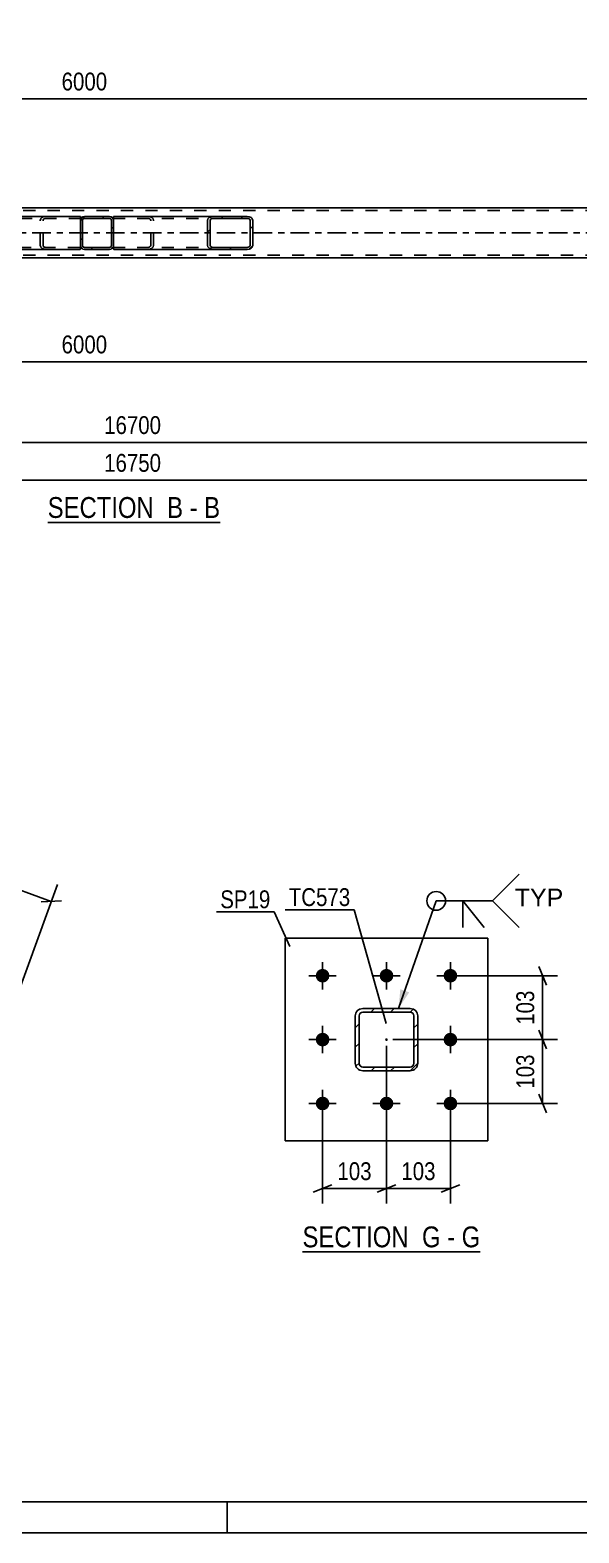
# Model space of a CAD drawing. Header units: millimetres. Extents: x -73 to 768, y -423 to 171.
# Drawn here: x 315.9 to 404, y -423.3 to -182.2 of the extents above; entities that cross this region are included whole.
import ezdxf

# ---------------------------------------------------------------- set-up
doc = ezdxf.new("R2010")
doc.units = ezdxf.units.MM
doc.linetypes.add('DXK_LINE_DOT2', pattern=[3.9198, 1.9599, -1.9599])
doc.linetypes.add('DXK_LINE_DOT3', pattern=[5.9187, 2.979, -0.9799, 0.9799, -0.9799])
doc.styles.add('Arial', font='ARIAL.TTF', dxfattribs={"height": 0.2})
doc.styles.add('Arial Narrow', font='ARIALN.TTF', dxfattribs={"height": 0.2})

# ---------------------------------------------------------------- blocks, each defined once
blk = doc.blocks.new('Unknown-761549890-1163')
at = {"color": 5, "linetype": 'Continuous'}
for p, q in [((-68.44, -418.29), (762.56, -418.29)), ((347.56, -423.29), (347.56, -418.29)), ((-73.44, -423.29), (767.56, -423.29))]:
    blk.add_line(p, q, dxfattribs=at)
blk = doc.blocks.new('Unknown-761549890-20 - 1450')
at = {"color": 6, "linetype": 'Continuous'}
blk.add_line((359.63, -378.21), (388.13, -378.21), dxfattribs=at)
at = {"color": 0, "linetype": 'Continuous'}
blk.add_wipeout([(377.74, -377.46), (377.74, -373.96), (359.63, -373.96), (359.63, -377.46)], dxfattribs=at)
at = {"color": 7, "linetype": 'Continuous', "style": 'Arial Narrow'}
blk.add_text('SECTION ', height=3.34, dxfattribs=at).set_placement((359.63, -377.46))
at = {"color": 0, "linetype": 'Continuous'}
blk.add_wipeout([(381.78, -377.46), (381.78, -373.96), (378.79, -373.96), (378.79, -377.46)], dxfattribs=at)
at = {"color": 7, "linetype": 'Continuous', "style": 'Arial Narrow'}
blk.add_text('G', height=3.34, dxfattribs=at).set_placement((378.79, -377.46))
at = {"color": 0, "linetype": 'Continuous'}
blk.add_wipeout([(384.1, -377.46), (384.1, -373.96), (382.83, -373.96), (382.83, -377.46)], dxfattribs=at)
at = {"color": 7, "linetype": 'Continuous', "style": 'Arial Narrow'}
blk.add_text('-', height=3.34, dxfattribs=at).set_placement((382.83, -377.46))
at = {"color": 0, "linetype": 'Continuous'}
blk.add_wipeout([(388.13, -377.46), (388.13, -373.96), (385.15, -373.96), (385.15, -377.46)], dxfattribs=at)
at = {"color": 7, "linetype": 'Continuous', "style": 'Arial Narrow'}
blk.add_text('G', height=3.34, dxfattribs=at).set_placement((385.15, -377.46))
blk = doc.blocks.new('Unknown-761549890-13 - 2618')
at = {"color": 6, "linetype": 'Continuous'}
blk.add_line((318.77, -261.19), (346.41, -261.19), dxfattribs=at)
at = {"color": 0, "linetype": 'Continuous'}
blk.add_wipeout([(336.87, -260.44), (336.87, -256.94), (318.77, -256.94), (318.77, -260.44)], dxfattribs=at)
at = {"color": 7, "linetype": 'Continuous', "style": 'Arial Narrow'}
blk.add_text('SECTION ', height=3.34, dxfattribs=at).set_placement((318.77, -260.44))
at = {"color": 0, "linetype": 'Continuous'}
blk.add_wipeout([(340.48, -260.44), (340.48, -256.94), (337.92, -256.94), (337.92, -260.44)], dxfattribs=at)
at = {"color": 7, "linetype": 'Continuous', "style": 'Arial Narrow'}
blk.add_text('B', height=3.34, dxfattribs=at).set_placement((337.92, -260.44))
at = {"color": 0, "linetype": 'Continuous'}
blk.add_wipeout([(342.81, -260.44), (342.81, -256.94), (341.53, -256.94), (341.53, -260.44)], dxfattribs=at)
at = {"color": 7, "linetype": 'Continuous', "style": 'Arial Narrow'}
blk.add_text('-', height=3.34, dxfattribs=at).set_placement((341.53, -260.44))
at = {"color": 0, "linetype": 'Continuous'}
blk.add_wipeout([(346.41, -260.44), (346.41, -256.94), (343.86, -256.94), (343.86, -260.44)], dxfattribs=at)
at = {"color": 7, "linetype": 'Continuous', "style": 'Arial Narrow'}
blk.add_text('B', height=3.34, dxfattribs=at).set_placement((343.86, -260.44))
blk = doc.blocks.new('Part-761549890-1524 - 1450')
at = {"color": 2, "linetype": 'Continuous'}
for p, q in [((356.85, -327.89), (356.85, -360.39)), ((356.85, -327.89), (389.35, -327.89)), ((389.35, -327.89), (389.35, -360.39)), ((389.35, -360.39), (356.85, -360.39))]:
    blk.add_line(p, q, dxfattribs=at)
blk = doc.blocks.new('Bolt-761549890-1465 - 1450')
at = {"linetype": 'Continuous'}
for points in [[(362.85, -332.79, -1), (362.85, -334.99, -1)], [(373.1, -332.79, -1), (373.1, -334.99, -1)], [(383.35, -332.79, -1), (383.35, -334.99, -1)], [(362.85, -343.04, -1), (362.85, -345.24, -1)], [(383.35, -343.04, -1), (383.35, -345.24, -1)], [(362.85, -353.29, -1), (362.85, -355.49, -1)], [(373.1, -353.29, -1), (373.1, -355.49, -1)], [(383.35, -353.29, -1), (383.35, -355.49, -1)]]:
    blk.add_hatch(color=1, dxfattribs=at).paths.add_polyline_path(points)
at = {"color": 1, "linetype": 'Continuous'}
for p, q in [((362.85, -336.09), (362.85, -331.69)), ((373.1, -336.09), (373.1, -331.69)), ((383.35, -336.09), (383.35, -331.69)), ((360.65, -333.89), (365.05, -333.89)), ((370.9, -333.89), (375.3, -333.89)), ((381.15, -333.89), (385.55, -333.89)), ((362.85, -346.34), (362.85, -341.94)), ((383.35, -346.34), (383.35, -341.94)), ((360.65, -344.14), (365.05, -344.14)), ((381.15, -344.14), (385.55, -344.14)), ((360.65, -354.39), (365.05, -354.39)), ((362.85, -356.59), (362.85, -352.19)), ((370.9, -354.39), (375.3, -354.39)), ((373.1, -356.59), (373.1, -352.19)), ((381.15, -354.39), (385.55, -354.39)), ((383.35, -356.59), (383.35, -352.19))]:
    blk.add_line(p, q, dxfattribs=at)
blk = doc.blocks.new('Part-761549890-1545 - 1450')
at = {"linetype": 'Continuous'}
h = blk.add_hatch(dxfattribs=at)
h.set_pattern_fill('', scale=0.7, style=0, pattern_type=0)
h.set_pattern_definition([(45, (376.9, -349.14), (-1.57154, 1.57154), [])])
h.paths.add_polyline_path([(369.3, -349.14), (376.9, -349.14), (377.36, -349.05), (377.75, -348.79), (378.01, -348.4), (378.1, -347.94), (378.1, -340.34), (378.01, -339.88), (377.75, -339.49), (377.36, -339.23), (376.9, -339.14), (369.3, -339.14), (368.84, -339.23), (368.45, -339.49), (368.19, -339.88), (368.1, -340.34), (368.1, -347.94), (368.19, -348.4), (368.45, -348.79), (368.84, -349.05)])
h.paths.add_polyline_path([(368.75, -348.17), (368.7, -347.94), (368.7, -340.34), (368.75, -340.11), (368.88, -339.92), (369.07, -339.79), (369.3, -339.74), (376.9, -339.74), (377.13, -339.79), (377.32, -339.92), (377.45, -340.11), (377.5, -340.34), (377.5, -347.94), (377.45, -348.17), (377.32, -348.36), (377.13, -348.49), (376.9, -348.54), (369.3, -348.54), (369.07, -348.49), (368.88, -348.36)])
blk.add_hatch(color=246, dxfattribs=at).paths.add_polyline_path([(373.1, -344.24, -1), (373.1, -344.04, -1)])
at = {"color": 7, "linetype": 'DXK_LINE_DOT2'}
for p, q in [((368.1, -340.34), (368.19, -339.88)), ((368.88, -339.92), (368.75, -340.11)), ((368.84, -339.23), (369.3, -339.14)), ((369.07, -339.79), (368.88, -339.92)), ((369.3, -339.74), (369.07, -339.79)), ((369.3, -339.14), (376.9, -339.14)), ((369.3, -339.74), (376.9, -339.74)), ((376.9, -339.14), (377.36, -339.23)), ((377.13, -339.79), (376.9, -339.74)), ((377.32, -339.92), (377.13, -339.79)), ((377.45, -340.11), (377.32, -339.92)), ((378.01, -339.88), (378.1, -340.34)), ((368.1, -347.94), (368.1, -340.34)), ((368.75, -340.11), (368.7, -340.34)), ((368.7, -340.34), (368.7, -347.94)), ((377.5, -340.34), (377.45, -340.11)), ((377.5, -347.94), (377.5, -340.34)), ((378.1, -347.94), (378.1, -340.34)), ((368.19, -348.4), (368.1, -347.94)), ((368.7, -347.94), (368.75, -348.17)), ((368.75, -348.17), (368.88, -348.36)), ((369.3, -349.14), (368.84, -349.05)), ((368.88, -348.36), (369.07, -348.49)), ((369.07, -348.49), (369.3, -348.54)), ((369.3, -348.54), (376.9, -348.54)), ((369.3, -349.14), (376.9, -349.14)), ((376.9, -348.54), (377.13, -348.49)), ((377.36, -349.05), (376.9, -349.14)), ((377.13, -348.49), (377.32, -348.36)), ((377.32, -348.36), (377.45, -348.17)), ((377.45, -348.17), (377.5, -347.94)), ((378.1, -347.94), (378.01, -348.4))]:
    blk.add_line(p, q, dxfattribs=at)
at = {"color": 2, "linetype": 'Continuous'}
for p, q in [((368.19, -339.88), (368.1, -340.34)), ((368.75, -340.11), (368.88, -339.92)), ((369.3, -339.14), (368.84, -339.23)), ((368.88, -339.92), (369.07, -339.79)), ((369.07, -339.79), (369.3, -339.74)), ((369.3, -339.14), (376.9, -339.14)), ((369.3, -339.74), (376.9, -339.74)), ((377.36, -339.23), (376.9, -339.14)), ((376.9, -339.74), (377.13, -339.79)), ((377.13, -339.79), (377.32, -339.92)), ((377.32, -339.92), (377.45, -340.11)), ((378.1, -340.34), (378.01, -339.88)), ((368.1, -347.94), (368.1, -340.34)), ((368.7, -340.34), (368.75, -340.11)), ((368.7, -347.94), (368.7, -340.34)), ((377.45, -340.11), (377.5, -340.34)), ((377.5, -347.94), (377.5, -340.34)), ((378.1, -347.94), (378.1, -340.34)), ((368.1, -347.94), (368.19, -348.4)), ((368.75, -348.17), (368.7, -347.94)), ((368.88, -348.36), (368.75, -348.17)), ((368.84, -349.05), (369.3, -349.14)), ((369.07, -348.49), (368.88, -348.36)), ((369.3, -348.54), (369.07, -348.49)), ((369.3, -348.54), (376.9, -348.54)), ((369.3, -349.14), (376.9, -349.14)), ((377.13, -348.49), (376.9, -348.54)), ((376.9, -349.14), (377.36, -349.05)), ((377.32, -348.36), (377.13, -348.49)), ((377.45, -348.17), (377.32, -348.36)), ((377.5, -347.94), (377.45, -348.17)), ((378.01, -348.4), (378.1, -347.94))]:
    blk.add_line(p, q, dxfattribs=at)
at = {"color": 7, "linetype": 'DXK_LINE_DOT3'}
blk.add_line((373.1, -344.14), (373.1, -344.14), dxfattribs=at)
at = {"color": 246, "linetype": 'DXK_LINE_DOT2'}
blk.add_line((373.1, -344.14), (373.1, -344.14), dxfattribs=at)
at = {"color": 246, "linetype": 'Continuous'}
blk.add_circle((373.1, -344.14), 0.1, dxfattribs=at)
at = {"color": 7, "linetype": 'DXK_LINE_DOT2'}
for centre, start, end in [((369.3, -340.34), 112.5, 157.5), ((376.9, -340.34), 22.5, 67.5), ((369.3, -347.94), 202.5, 247.5), ((376.9, -347.94), 292.5, 337.5)]:
    blk.add_arc(centre, 1.2, start, end, dxfattribs=at)
at = {"color": 2, "linetype": 'Continuous'}
for centre, start, end in [((369.3, -340.34), 112.5, 157.5), ((376.9, -340.34), 22.5, 67.5), ((369.3, -347.94), 202.5, 247.5), ((376.9, -347.94), 292.5, 337.5)]:
    blk.add_arc(centre, 1.2, start, end, dxfattribs=at)
blk = doc.blocks.new('Part-761549890-2636 - 2618')
at = {"color": 7, "linetype": 'DXK_LINE_DOT2'}
for p, q in [((665.66, -211.11), (44.02, -211.11)), ((665.66, -218.31), (44.02, -218.31))]:
    blk.add_line(p, q, dxfattribs=at)
at = {"color": 2, "linetype": 'Continuous'}
for p, q in [((444.66, -210.71), (208.66, -210.71)), ((660.86, -218.71), (44.02, -218.71))]:
    blk.add_line(p, q, dxfattribs=at)
at = {"color": 7, "linetype": 'DXK_LINE_DOT3'}
blk.add_line((44.02, -214.71), (665.66, -214.71), dxfattribs=at)
blk = doc.blocks.new('Part-761549890-2719 - 2618')
at = {"linetype": 'Continuous'}
h = blk.add_hatch(dxfattribs=at)
h.set_pattern_fill('', scale=0.7, style=0, pattern_type=0)
h.set_pattern_definition([(45, (351.105, -217.2981), (-1.57154, 1.57154), [])])
h.paths.add_polyline_path([(350.77, -217.35), (351.11, -217.3), (351.39, -217.16), (351.58, -216.95), (351.65, -216.71), (351.65, -212.71), (351.58, -212.46), (351.39, -212.25), (351.11, -212.12), (350.77, -212.07), (345.27, -212.07), (344.94, -212.12), (344.65, -212.25), (344.46, -212.46), (344.39, -212.71), (344.39, -216.71), (344.46, -216.95), (344.65, -217.16), (344.94, -217.3), (345.27, -217.35)])
h.paths.add_polyline_path([(345.11, -217), (344.96, -216.93), (344.87, -216.83), (344.83, -216.71), (344.83, -212.71), (344.87, -212.58), (344.96, -212.48), (345.11, -212.41), (345.27, -212.39), (350.77, -212.39), (350.94, -212.41), (351.08, -212.48), (351.17, -212.58), (351.21, -212.71), (351.21, -216.71), (351.17, -216.83), (351.08, -216.93), (350.94, -217), (350.77, -217.03), (345.27, -217.03)])
at = {"color": 2, "linetype": 'Continuous'}
for p, q in [((329.3, -212.08), (329.36, -212.07)), ((329.3, -212.08), (329.3, -212.71)), ((345.27, -212.07), (329.36, -212.07)), ((345.27, -212.07), (344.94, -212.12)), ((345.27, -212.07), (350.77, -212.07)), ((351.11, -212.12), (350.77, -212.07)), ((344.46, -212.46), (344.39, -212.71)), ((344.39, -216.71), (344.39, -212.71)), ((344.83, -212.71), (344.87, -212.58)), ((344.83, -216.71), (344.83, -212.71)), ((345.11, -212.41), (345.27, -212.39)), ((345.27, -212.39), (350.77, -212.39)), ((350.77, -212.39), (350.94, -212.41)), ((351.17, -212.58), (351.21, -212.71)), ((351.21, -216.71), (351.21, -212.71)), ((351.65, -212.71), (351.58, -212.46)), ((351.65, -216.71), (351.65, -212.71)), ((329.3, -217.3), (329.3, -216.71)), ((344.39, -216.71), (344.46, -216.95)), ((344.87, -216.83), (344.83, -216.71)), ((345.27, -217.03), (345.11, -217)), ((350.94, -217), (350.77, -217.03)), ((351.21, -216.71), (351.17, -216.83)), ((351.58, -216.95), (351.65, -216.71)), ((329.3, -217.34), (329.3, -217.3)), ((329.36, -217.35), (329.3, -217.34)), ((345.27, -217.35), (329.36, -217.35)), ((344.94, -217.3), (345.27, -217.35)), ((345.27, -217.03), (350.77, -217.03)), ((345.27, -217.35), (350.77, -217.35)), ((350.77, -217.35), (351.11, -217.3))]:
    blk.add_line(p, q, dxfattribs=at)
at = {"color": 7, "linetype": 'DXK_LINE_DOT2'}
for p, q in [((329.3, -212.4), (329.3, -212.08)), ((334.86, -212.07), (335.19, -212.12)), ((350.77, -212.07), (345.27, -212.07)), ((329.36, -212.39), (329.3, -212.4)), ((329.3, -217.16), (329.3, -212.71)), ((350.77, -212.39), (329.36, -212.39)), ((335.02, -212.41), (334.86, -212.39)), ((335.3, -212.71), (335.26, -212.58)), ((335.3, -216.71), (335.3, -212.71)), ((335.67, -212.46), (335.74, -212.71)), ((335.74, -216.71), (335.74, -212.71)), ((334.86, -217.03), (335.02, -217)), ((335.26, -216.83), (335.3, -216.71)), ((335.74, -216.71), (335.67, -216.95)), ((329.36, -217.03), (329.3, -217.02)), ((350.77, -217.03), (329.36, -217.03)), ((335.19, -217.3), (334.86, -217.35)), ((350.77, -217.35), (345.27, -217.35))]:
    blk.add_line(p, q, dxfattribs=at)
for centre, radius, start, end in [((334.99, -212.89), 0.802, 32.4365, 75.4619), ((334.92, -212.8), 0.401, 32.4365, 75.4619), ((334.92, -216.61), 0.401, 284.5381, 327.5635), ((334.99, -216.52), 0.802, 284.5381, 327.5635)]:
    blk.add_arc(centre, radius, start, end, dxfattribs=at)
at = {"color": 2, "linetype": 'Continuous'}
for centre, radius, start, end in [((345.14, -212.89), 0.802, 104.5381, 147.5635), ((350.9, -212.89), 0.802, 32.4365, 75.4619), ((345.21, -212.8), 0.401, 104.5381, 147.5635), ((350.84, -212.8), 0.401, 32.4365, 75.4619), ((345.14, -216.52), 0.802, 212.4365, 255.4619), ((345.21, -216.61), 0.401, 212.4365, 255.4619), ((350.84, -216.61), 0.401, 284.5381, 327.5635), ((350.9, -216.52), 0.802, 284.5381, 327.5635)]:
    blk.add_arc(centre, radius, start, end, dxfattribs=at)
blk = doc.blocks.new('Part-761549890-2727 - 2618')
at = {"linetype": 'Continuous'}
h = blk.add_hatch(dxfattribs=at)
h.set_pattern_fill('', scale=0.7, style=0, pattern_type=0)
h.set_pattern_definition([(45, (328.9022, -217.2981), (-1.57154, 1.57154), [])])
h.paths.add_polyline_path([(328.66, -217.35), (328.9, -217.3), (329.11, -217.16), (329.25, -216.95), (329.3, -216.71), (329.3, -212.71), (329.25, -212.46), (329.11, -212.25), (328.9, -212.12), (328.66, -212.07), (324.66, -212.07), (324.41, -212.12), (324.2, -212.25), (324.07, -212.46), (324.02, -212.71), (324.02, -216.71), (324.07, -216.95), (324.2, -217.16), (324.41, -217.3), (324.66, -217.35)])
h.paths.add_polyline_path([(324.53, -217), (324.43, -216.93), (324.36, -216.83), (324.34, -216.71), (324.34, -212.71), (324.36, -212.58), (324.43, -212.48), (324.53, -212.41), (324.66, -212.39), (328.66, -212.39), (328.78, -212.41), (328.88, -212.48), (328.95, -212.58), (328.98, -212.71), (328.98, -216.71), (328.95, -216.83), (328.88, -216.93), (328.78, -217), (328.66, -217.03), (324.66, -217.03)])
at = {"color": 7, "linetype": 'DXK_LINE_DOT2'}
for p, q in [((324.41, -212.12), (324.66, -212.07)), ((324.66, -212.07), (328.66, -212.07)), ((328.66, -212.07), (328.9, -212.12)), ((324.02, -212.71), (324.07, -212.46)), ((324.02, -216.71), (324.02, -212.71)), ((324.36, -212.58), (324.34, -212.71)), ((324.34, -216.71), (324.34, -212.71)), ((324.66, -212.39), (324.53, -212.41)), ((324.66, -212.39), (328.66, -212.39)), ((328.78, -212.41), (328.66, -212.39)), ((328.98, -212.71), (328.95, -212.58)), ((328.98, -216.71), (328.98, -212.71)), ((329.25, -212.46), (329.3, -212.71)), ((329.3, -216.71), (329.3, -212.71)), ((324.07, -216.95), (324.02, -216.71)), ((324.34, -216.71), (324.36, -216.83)), ((324.53, -217), (324.66, -217.03)), ((328.66, -217.03), (328.78, -217)), ((328.95, -216.83), (328.98, -216.71)), ((329.3, -216.71), (329.25, -216.95)), ((324.66, -217.35), (324.41, -217.3)), ((324.66, -217.03), (328.66, -217.03)), ((324.66, -217.35), (328.66, -217.35)), ((328.9, -217.3), (328.66, -217.35))]:
    blk.add_line(p, q, dxfattribs=at)
at = {"color": 2, "linetype": 'Continuous'}
for p, q in [((324.66, -212.07), (324.41, -212.12)), ((324.66, -212.07), (328.66, -212.07)), ((328.9, -212.12), (328.66, -212.07)), ((324.07, -212.46), (324.02, -212.71)), ((324.02, -216.71), (324.02, -212.71)), ((324.34, -212.71), (324.36, -212.58)), ((324.34, -216.71), (324.34, -212.71)), ((324.53, -212.41), (324.66, -212.39)), ((324.66, -212.39), (328.66, -212.39)), ((328.66, -212.39), (328.78, -212.41)), ((328.95, -212.58), (328.98, -212.71)), ((328.98, -216.71), (328.98, -212.71)), ((329.3, -212.71), (329.25, -212.46)), ((329.3, -216.71), (329.3, -212.71)), ((324.02, -216.71), (324.07, -216.95)), ((324.36, -216.83), (324.34, -216.71)), ((324.66, -217.03), (324.53, -217)), ((328.78, -217), (328.66, -217.03)), ((328.98, -216.71), (328.95, -216.83)), ((329.25, -216.95), (329.3, -216.71)), ((324.41, -217.3), (324.66, -217.35)), ((324.66, -217.03), (328.66, -217.03)), ((324.66, -217.35), (328.66, -217.35)), ((328.66, -217.35), (328.9, -217.3))]:
    blk.add_line(p, q, dxfattribs=at)
at = {"color": 7, "linetype": 'DXK_LINE_DOT2'}
for centre, radius, start, end in [((324.66, -212.71), 0.64, 112.5, 157.5), ((328.66, -212.71), 0.64, 22.5, 67.5), ((324.66, -212.71), 0.32, 112.5, 157.5), ((328.66, -212.71), 0.32, 22.5, 67.5), ((324.66, -216.71), 0.64, 202.5, 247.5), ((324.66, -216.71), 0.32, 202.5, 247.5), ((328.66, -216.71), 0.32, 292.5, 337.5), ((328.66, -216.71), 0.64, 292.5, 337.5)]:
    blk.add_arc(centre, radius, start, end, dxfattribs=at)
at = {"color": 2, "linetype": 'Continuous'}
for centre, radius, start, end in [((324.66, -212.71), 0.64, 112.5, 157.5), ((328.66, -212.71), 0.64, 22.5, 67.5), ((324.66, -212.71), 0.32, 112.5, 157.5), ((328.66, -212.71), 0.32, 22.5, 67.5), ((324.66, -216.71), 0.64, 202.5, 247.5), ((324.66, -216.71), 0.32, 202.5, 247.5), ((328.66, -216.71), 0.32, 292.5, 337.5), ((328.66, -216.71), 0.64, 292.5, 337.5)]:
    blk.add_arc(centre, radius, start, end, dxfattribs=at)
blk = doc.blocks.new('Part-761549890-2744 - 2618')
at = {"linetype": 'Continuous'}
h = blk.add_hatch(dxfattribs=at)
h.set_pattern_fill('', scale=0.7, style=0, pattern_type=0)
h.set_pattern_definition([(45, (308.3776, -217.2981), (-1.57154, 1.57154), [])])
h.paths.add_polyline_path([(308.04, -217.35), (308.38, -217.3), (308.66, -217.16), (308.85, -216.95), (308.92, -216.71), (308.92, -212.71), (308.85, -212.46), (308.66, -212.25), (308.38, -212.12), (308.04, -212.07), (302.55, -212.07), (302.21, -212.12), (301.92, -212.25), (301.73, -212.46), (301.67, -212.71), (301.67, -216.71), (301.73, -216.95), (301.92, -217.16), (302.21, -217.3), (302.55, -217.35)])
h.paths.add_polyline_path([(302.38, -217), (302.24, -216.93), (302.14, -216.83), (302.11, -216.71), (302.11, -212.71), (302.14, -212.58), (302.24, -212.48), (302.38, -212.41), (302.55, -212.39), (308.04, -212.39), (308.21, -212.41), (308.35, -212.48), (308.45, -212.58), (308.48, -212.71), (308.48, -216.71), (308.45, -216.83), (308.35, -216.93), (308.21, -217), (308.04, -217.03), (302.55, -217.03)])
at = {"color": 2, "linetype": 'Continuous'}
for p, q in [((302.55, -212.07), (302.21, -212.12)), ((302.55, -212.07), (308.04, -212.07)), ((323.95, -212.07), (308.04, -212.07)), ((308.38, -212.12), (308.04, -212.07)), ((323.95, -212.07), (324.02, -212.08)), ((324.02, -212.08), (324.02, -212.12)), ((324.02, -212.12), (324.02, -212.25)), ((301.73, -212.46), (301.67, -212.71)), ((301.67, -216.71), (301.67, -212.71)), ((302.11, -212.71), (302.14, -212.58)), ((302.11, -216.71), (302.11, -212.71)), ((302.38, -212.41), (302.55, -212.39)), ((302.55, -212.39), (308.04, -212.39)), ((308.04, -212.39), (308.21, -212.41)), ((308.45, -212.58), (308.48, -212.71)), ((308.48, -216.71), (308.48, -212.71)), ((308.92, -212.71), (308.85, -212.46)), ((308.92, -216.71), (308.92, -212.71)), ((324.02, -212.25), (324.02, -212.71)), ((301.67, -216.71), (301.73, -216.95)), ((302.14, -216.83), (302.11, -216.71)), ((302.55, -217.03), (302.38, -217)), ((308.21, -217), (308.04, -217.03)), ((308.48, -216.71), (308.45, -216.83)), ((308.85, -216.95), (308.92, -216.71)), ((324.02, -217.34), (324.02, -216.71)), ((302.21, -217.3), (302.55, -217.35)), ((302.55, -217.03), (308.04, -217.03)), ((302.55, -217.35), (308.04, -217.35)), ((308.04, -217.35), (308.38, -217.3)), ((323.95, -217.35), (308.04, -217.35)), ((323.95, -217.35), (324.02, -217.34))]:
    blk.add_line(p, q, dxfattribs=at)
at = {"color": 7, "linetype": 'DXK_LINE_DOT2'}
for p, q in [((308.04, -212.07), (302.55, -212.07)), ((318.12, -212.12), (318.46, -212.07)), ((324.02, -212.08), (324.02, -212.08)), ((302.55, -212.39), (323.95, -212.39)), ((317.58, -212.71), (317.65, -212.46)), ((317.58, -216.71), (317.58, -212.71)), ((318.05, -212.58), (318.02, -212.71)), ((318.02, -216.71), (318.02, -212.71)), ((318.46, -212.39), (318.29, -212.41)), ((323.95, -212.39), (324.02, -212.4)), ((324.02, -212.25), (324.02, -212.4)), ((324.02, -216.71), (324.02, -212.46)), ((317.65, -216.95), (317.58, -216.71)), ((318.02, -216.71), (318.05, -216.83)), ((318.29, -217), (318.46, -217.03)), ((323.95, -217.03), (302.55, -217.03)), ((308.04, -217.35), (302.55, -217.35)), ((318.46, -217.35), (318.12, -217.3)), ((323.95, -217.03), (324.02, -217.02))]:
    blk.add_line(p, q, dxfattribs=at)
at = {"color": 2, "linetype": 'Continuous'}
for centre, radius, start, end in [((302.41, -212.89), 0.802, 104.5381, 147.5635), ((308.18, -212.89), 0.802, 32.4365, 75.4619), ((302.48, -212.8), 0.401, 104.5381, 147.5635), ((308.11, -212.8), 0.401, 32.4365, 75.4619), ((302.41, -216.52), 0.802, 212.4365, 255.4619), ((302.48, -216.61), 0.401, 212.4365, 255.4619), ((308.11, -216.61), 0.401, 284.5381, 327.5635), ((308.18, -216.52), 0.802, 284.5381, 327.5635)]:
    blk.add_arc(centre, radius, start, end, dxfattribs=at)
at = {"color": 7, "linetype": 'DXK_LINE_DOT2'}
for centre, radius, start, end in [((318.32, -212.89), 0.802, 104.5381, 147.5635), ((318.39, -212.8), 0.401, 104.5381, 147.5635), ((318.32, -216.52), 0.802, 212.4365, 255.4619), ((318.39, -216.61), 0.401, 212.4365, 255.4619)]:
    blk.add_arc(centre, radius, start, end, dxfattribs=at)
blk = doc.blocks.new('StraightDimension-761549890-14036 - 4044')
at = {"color": 7, "linetype": 'Continuous'}
for p, q in [((240.52, -338.71), (256.07, -295.93)), ((256.71, -298.56), (253.48, -298.66)), ((255.09, -298.61), (319.35, -321.96)), ((304.78, -362.06), (320.32, -319.28)), ((317.73, -322.01), (320.96, -321.9))]:
    blk.add_line(p, q, dxfattribs=at)
at = {"color": 0}
blk.add_wipeout([(290.62, -310.72), (292.05, -306.77), (285.77, -304.49), (284.34, -308.44)], dxfattribs=at)
at = {"color": 3, "style": 'Arial Narrow'}
blk.add_text('684', height=2.863, rotation=-19.9676, dxfattribs=at).set_placement((285.11, -308.08))
blk = doc.blocks.new('StraightDimension-761549890-1605 - 1450')
at = {"color": 7, "linetype": 'Continuous'}
for p, q in [((373.1, -345.14), (373.1, -370.43)), ((362.85, -355.39), (362.85, -370.43)), ((361.35, -368.63), (364.35, -367.43)), ((362.85, -368.03), (373.1, -368.03)), ((374.6, -367.43), (371.6, -368.63))]:
    blk.add_line(p, q, dxfattribs=at)
at = {"color": 0}
blk.add_wipeout([(371.32, -367.28), (371.32, -363.08), (364.63, -363.08), (364.63, -367.28)], dxfattribs=at)
at = {"color": 3, "style": 'Arial Narrow'}
blk.add_text('103', height=2.863, dxfattribs=at).set_placement((365.23, -366.68))
blk = doc.blocks.new('StraightDimension-761549890-1569 - 1450')
at = {"color": 7, "linetype": 'Continuous'}
for p, q in [((397.53, -332.39), (398.73, -335.39)), ((384.35, -333.89), (400.53, -333.89)), ((398.13, -344.14), (398.13, -333.89)), ((374.1, -344.14), (400.53, -344.14)), ((398.73, -345.64), (397.53, -342.64))]:
    blk.add_line(p, q, dxfattribs=at)
at = {"color": 0}
blk.add_wipeout([(397.38, -335.67), (393.18, -335.67), (393.18, -342.36), (397.38, -342.36)], dxfattribs=at)
at = {"color": 3, "style": 'Arial Narrow'}
blk.add_text('103', height=2.863, rotation=90.0002, dxfattribs=at).set_placement((396.78, -341.76))
blk = doc.blocks.new('StraightDimension-761549890-1584 - 1450')
at = {"color": 7, "linetype": 'Continuous'}
for p, q in [((374.1, -344.14), (400.53, -344.14)), ((397.53, -342.64), (398.73, -345.64)), ((398.13, -354.39), (398.13, -344.14)), ((384.35, -354.39), (400.53, -354.39)), ((398.73, -355.89), (397.53, -352.89))]:
    blk.add_line(p, q, dxfattribs=at)
at = {"color": 0}
blk.add_wipeout([(397.38, -345.92), (393.18, -345.92), (393.18, -352.61), (397.38, -352.61)], dxfattribs=at)
at = {"color": 3, "style": 'Arial Narrow'}
blk.add_text('103', height=2.863, rotation=90.0002, dxfattribs=at).set_placement((396.78, -352.01))
blk = doc.blocks.new('StraightDimension-761549890-1595 - 1450')
at = {"color": 7, "linetype": 'Continuous'}
for p, q in [((373.1, -345.14), (373.1, -370.43)), ((383.35, -355.39), (383.35, -370.43)), ((371.6, -368.63), (374.6, -367.43)), ((373.1, -368.03), (383.35, -368.03)), ((384.85, -367.43), (381.85, -368.63))]:
    blk.add_line(p, q, dxfattribs=at)
at = {"color": 0}
blk.add_wipeout([(381.57, -367.28), (381.57, -363.08), (374.88, -363.08), (374.88, -367.28)], dxfattribs=at)
at = {"color": 3, "style": 'Arial Narrow'}
blk.add_text('103', height=2.863, dxfattribs=at).set_placement((375.48, -366.68))
blk = doc.blocks.new('StraightDimension-761549890-2945 - 2618')
at = {"color": 7, "linetype": 'Continuous'}
for p, q in [((204.66, -226.62), (204.66, -244)), ((444.66, -226.62), (444.66, -245.83)), ((206.16, -234.79), (203.16, -235.99)), ((204.66, -235.39), (444.66, -235.39)), ((443.16, -235.99), (446.16, -234.79))]:
    blk.add_line(p, q, dxfattribs=at)
at = {"color": 0}
blk.add_wipeout([(328.91, -234.64), (328.91, -230.44), (320.4, -230.44), (320.4, -234.64)], dxfattribs=at)
at = {"color": 0, "linetype": 'Continuous'}
blk.add_wipeout([(444.06, -236.09), (439.86, -236.09), (439.86, -246.43), (444.06, -246.43)], dxfattribs=at)
at = {"color": 3, "style": 'Arial Narrow'}
blk.add_text('6000', height=2.863, dxfattribs=at).set_placement((321, -234.04))
at = {"color": 3, "linetype": 'Continuous', "style": 'Arial Narrow'}
blk.add_text('11175', height=2.863, rotation=90.0002, dxfattribs=at).set_placement((443.46, -245.83))
blk = doc.blocks.new('StraightDimension-761549890-12569 - 2618')
at = {"color": 7, "linetype": 'Continuous'}
blk.add_line((-0.88, -248.33), (665.66, -248.33), dxfattribs=at)
at = {"color": 0}
blk.add_wipeout([(337.56, -247.58), (337.56, -243.38), (327.22, -243.38), (327.22, -247.58)], dxfattribs=at)
at = {"color": 3, "style": 'Arial Narrow'}
blk.add_text('16700', height=2.863, dxfattribs=at).set_placement((327.82, -246.98))
blk = doc.blocks.new('StraightDimension-761549890-14179 - 2618')
at = {"color": 7, "linetype": 'Continuous'}
blk.add_line((-1.88, -254.39), (666.66, -254.39), dxfattribs=at)
at = {"color": 0}
blk.add_wipeout([(337.56, -253.64), (337.56, -249.44), (327.22, -249.44), (327.22, -253.64)], dxfattribs=at)
at = {"color": 3, "style": 'Arial Narrow'}
blk.add_text('16750', height=2.863, dxfattribs=at).set_placement((327.82, -253.04))
blk = doc.blocks.new('StraightDimension-761549890-14191 - 2618')
at = {"color": 7, "linetype": 'Continuous'}
for p, q in [((444.66, -207.63), (444.66, -182.77)), ((204.66, -207.36), (204.66, -184.6)), ((206.16, -192.61), (203.16, -193.81)), ((443.16, -193.81), (446.16, -192.61)), ((204.66, -193.21), (444.66, -193.21))]:
    blk.add_line(p, q, dxfattribs=at)
at = {"color": 0, "linetype": 'Continuous'}
blk.add_wipeout([(444.06, -182.17), (439.86, -182.17), (439.86, -192.51), (444.06, -192.51)], dxfattribs=at)
at = {"color": 0}
blk.add_wipeout([(328.91, -192.46), (328.91, -188.26), (320.4, -188.26), (320.4, -192.46)], dxfattribs=at)
at = {"color": 3, "linetype": 'Continuous', "style": 'Arial Narrow'}
blk.add_text('11175', height=2.863, rotation=90.0002, dxfattribs=at).set_placement((443.46, -191.91))
at = {"color": 3, "style": 'Arial Narrow'}
blk.add_text('6000', height=2.863, dxfattribs=at).set_placement((321, -191.86))
blk = doc.blocks.new('Mark-761549890-1541 - 1450')
at = {"color": 0}
blk.add_wipeout([(367.29, -322.71), (367.29, -319.71), (357.43, -319.71), (357.43, -322.71)], dxfattribs=at)
blk.add_wipeout([(367.29, -322.71), (367.29, -319.71), (357.43, -319.71), (357.43, -322.71)], dxfattribs=at)
at = {"color": 30, "linetype": 'Continuous'}
for p in [(356.83, -323.31), (373.03, -341.58)]:
    blk.add_line(p, (367.89, -323.31), dxfattribs=at)
at = {"color": 3, "style": 'Arial Narrow'}
blk.add_text('TC573', height=2.863, dxfattribs=at).set_placement((357.43, -322.71))
blk = doc.blocks.new('Mark-761549890-1520 - 1450')
at = {"color": 0}
blk.add_wipeout([(354.48, -323.06), (354.48, -320.06), (346.44, -320.06), (346.44, -323.06)], dxfattribs=at)
blk.add_wipeout([(354.48, -323.06), (354.48, -320.06), (346.44, -320.06), (346.44, -323.06)], dxfattribs=at)
at = {"color": 30, "linetype": 'Continuous'}
for p in [(345.84, -323.66), (357.62, -329.22)]:
    blk.add_line(p, (355.08, -323.66), dxfattribs=at)
at = {"color": 3, "style": 'Arial Narrow'}
blk.add_text('SP19', height=2.863, dxfattribs=at).set_placement((346.44, -323.06))
blk = doc.blocks.new('WeldMark-761549890-1615 - 1450')
at = {"linetype": 'Continuous'}
blk.add_hatch(color=30, dxfattribs=at).paths.add_polyline_path([(376.73, -336.56), (375.03, -339.14), (375.31, -336.06)])
at = {"color": 30, "linetype": 'Continuous'}
for p, q in [((375.03, -339.14), (381.07, -321.88)), ((381.07, -321.88), (390.07, -321.88))]:
    blk.add_line(p, q, dxfattribs=at)
at = {"color": 3, "linetype": 'Continuous'}
for q in [(388.78, -326.17), (385.35, -326.17)]:
    blk.add_line((385.35, -321.88), q, dxfattribs=at)
for start, end in [(90, 270), (270, 90)]:
    blk.add_arc((381.07, -321.88), 1.5, start, end, dxfattribs=at)
at = {"color": 0, "linetype": 'Continuous'}
blk.add_wipeout([(401.44, -322.78), (401.44, -319.78), (393.67, -319.78), (393.67, -322.78)], dxfattribs=at)
blk.add_wipeout([(401.44, -322.78), (401.44, -319.78), (393.67, -319.78), (393.67, -322.78)], dxfattribs=at)
at = {"color": 3, "linetype": 'Continuous'}
for q in [(394.35, -317.6), (394.35, -326.17)]:
    blk.add_line((390.07, -321.88), q, dxfattribs=at)
at = {"color": 3, "linetype": 'Continuous', "style": 'Arial'}
blk.add_text('TYP', height=2.865, dxfattribs=at).set_placement((393.67, -322.78))

msp = doc.modelspace()

# ---------------------------------------------------------------- block references
for name in ['Unknown-761549890-1163', 'Part-761549890-2636 - 2618', 'Part-761549890-2744 - 2618', 'Part-761549890-2727 - 2618', 'Part-761549890-2719 - 2618', 'Part-761549890-1524 - 1450', 'Bolt-761549890-1465 - 1450', 'Part-761549890-1545 - 1450']:
    msp.add_blockref(name, (0, 0))

# ---------------------------------------------------------------- next in the draw order: block references
for name in ['StraightDimension-761549890-14191 - 2618', 'StraightDimension-761549890-2945 - 2618', 'Unknown-761549890-13 - 2618', 'StraightDimension-761549890-14036 - 4044', 'StraightDimension-761549890-1605 - 1450', 'Unknown-761549890-20 - 1450']:
    msp.add_blockref(name, (0, 0))

# ---------------------------------------------------------------- next in the draw order: block references
for name in ['StraightDimension-761549890-12569 - 2618', 'StraightDimension-761549890-1569 - 1450']:
    msp.add_blockref(name, (0, 0))

# ---------------------------------------------------------------- next in the draw order: block references
for name in ['StraightDimension-761549890-14179 - 2618', 'WeldMark-761549890-1615 - 1450', 'StraightDimension-761549890-1584 - 1450']:
    msp.add_blockref(name, (0, 0))

# ---------------------------------------------------------------- next in the draw order: block references
for name in ['Mark-761549890-1541 - 1450', 'StraightDimension-761549890-1595 - 1450']:
    msp.add_blockref(name, (0, 0))

# ---------------------------------------------------------------- next in the draw order: block references
msp.add_blockref('Mark-761549890-1520 - 1450', (0, 0))

doc.saveas('drawing.dxf')
